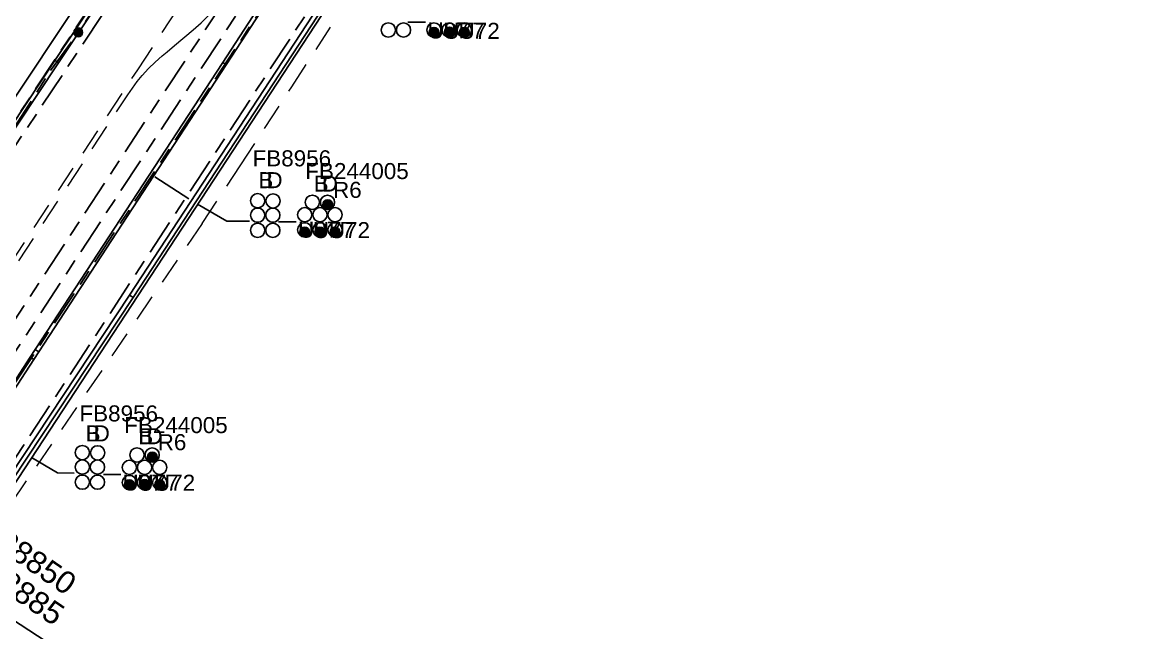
# Model space of a CAD drawing. Header units: metres. Extents: x 314728 to 315901, y 6265229 to 6266735.
# Drawn here: x 315121.7 to 315245.5, y 6265855 to 6265923.6 of the extents above; entities that cross this region are included whole.
import ezdxf
from ezdxf.enums import TextEntityAlignment as Align

# ---------------------------------------------------------------- set-up
doc = ezdxf.new("R2010")
doc.units = ezdxf.units.M
doc.linetypes.add('Cable Exist UG', pattern=[8.2, 4, -1.2, 1.8, -1.2])
doc.linetypes.add('Dash', pattern=[5, 3, -2])
doc.layers.get('0').update_dxf_attribs({"color": 6})
for name, color, linetype, lineweight in [('Cadastre Developer_SP_EXT', 250, 'Continuous', 5), ('Cadastre Land Parcels_SP_EXT', 250, 'Continuous', 5), ('Cadastre Roads_SP_EXT', 250, 'Continuous', 5)]:
    doc.layers.add(name, color=color, linetype=linetype, lineweight=lineweight)
for name, color, linetype in [('Duct_SP_EXT', 7, 'Continuous'), ('Equip_LV_EXT', 7, 'Continuous'), ('Equip_SP_SL_EXT', 7, 'Continuous'), ('Mains_HV_EXT', 7, 'Continuous'), ('Mains_LV_EXT', 7, 'Continuous'), ('Mains_SL_EXT', 7, 'Continuous'), ('SupportsUG_SP_LV_SL_EXT', 7, 'Continuous')]:
    doc.layers.add(name, color=color, linetype=linetype)
doc.styles.add('COLUMN_LABEL', font='arial.ttf')
doc.styles.add('iecARIAL', font='arial.ttf', dxfattribs={"height": 2})
doc.styles.add('POLE_LABEL', font='arial.ttf')
doc.styles.get("Standard").update_dxf_attribs({"font": 'arial.ttf'})

# ---------------------------------------------------------------- blocks, each defined once
blk = doc.blocks.new('COLUMN_EXT')
blk.add_hatch(color=256).paths.add_polyline_path([(-1.49, 1.48), (-1.49, -1.49), (1.48, -1.49), (1.48, 1.48)])
blk.add_lwpolyline([(-1.49, -1.49), (1.48, -1.49), (1.48, 1.48), (-1.49, 1.48)], close=True)
for tag, height, style, flags, p in [('ASSET_NUM', 2.5, 'COLUMN_LABEL', 8, (2, 2)), ('STRUCTURE_PLANT_NUMBER', 0.2, 'POLE_LABEL', 9, (1.81, 0.03)), ('STREET_CODE', 0.2, 'COLUMN_LABEL', 9, (1.81, -0.2))]:
    blk.add_attdef(tag, text='', height=height, dxfattribs=dict(style=style, flags=flags)).set_placement(p, align=Align.MIDDLE_LEFT)
at = {"flags": 9}
for tag, p in [('COLUMN_TYPE', (1.81, -0.4)), ('OWNED_BY', (1.81, -0.6)), ('STATE', (1.81, -0.8)), ('USAGE', (1.81, -1)), ('LEGEND', (1.81, -1.2)), ('STREETNAME', (1.81, -1.6)), ('SUBURB', (1.81, -1.8)), ('LOCATION', (1.81, -1.4)), ('NOTES', (1.81, -2))]:
    blk.add_attdef(tag, text='', height=0.2, dxfattribs=at).set_placement(p, align=Align.MIDDLE_LEFT)
at = {"flags": 1}
blk.add_attdef('Z', (1.81, -2.35), '', height=0.2, dxfattribs=at)
blk = doc.blocks.new('DUCT_EXT')
blk.add_circle((0, 0.8), 0.8)
at = {"flags": 1}
blk.add_attdef('Z', (0, 0), '', height=0.2, dxfattribs=at)
at = {"flags": 9}
for tag, p in [('DUCT_CODE', (0, 0)), ('XSECT_TYPE', (0, -0.2)), ('STATE', (0, -0.6)), ('FB_REFERENCE', (0, -0.4)), ('NOTES', (0, -0.8))]:
    blk.add_attdef(tag, text='', height=0.2, dxfattribs=at).set_placement(p, align=Align.MIDDLE_LEFT)
blk = doc.blocks.new('SL_LANTERN_EXT')
at = {"lineweight": 40}
for p, q in [((0, 1.97), (0, 6.47)), ((-1.46, 5.68), (-1.06, 5.28)), ((1.46, 5.68), (1.06, 5.28)), ((-2.25, 4.22), (2.25, 4.22)), ((-1.46, 2.76), (-1.06, 3.16)), ((0, 0), (0, 2.72)), ((1.46, 2.76), (1.06, 3.16))]:
    blk.add_line(p, q, dxfattribs=at)
blk.add_circle((0, 4.22), 1.5, dxfattribs=at)
at = {"style": 'iecARIAL', "flags": 8}
blk.add_attdef('ASSET_NUM', (1.5, 1.5), '', height=2.5, dxfattribs=at)
for tag, p, height, flags in [('CONSTRUCTED_VOLTAGE', (0.98, -0.65), 0.2, 9), ('CONTROL_TYPE', (0.98, -0.85), 0.2, 9), ('LANTERN_PURPOSE', (0.98, -1.05), 0.2, 9), ('LANTERN_TYPE', (0.98, -1.25), 0.2, 9), ('LNUMBER', (2.18, -3.25), 2.5, 8), ('OPERATING_VOLTAGE', (0.98, -1.65), 0.2, 9), ('ORIENTATION', (0.98, -1.85), 0.2, 9), ('OWNED_BY', (0.98, -2.05), 0.2, 9), ('STATE', (0.98, -2.25), 0.2, 9), ('NO_PHASES', (0.98, -1.45), 0.2, 9), ('USAGE', (0.98, -2.45), 0.2, 9), ('CEXIST', (0.98, -2.65), 0.2, 9), ('CNEW', (0.98, -2.85), 0.2, 9), ('CNUMBER', (0.98, -3.05), 0.2, 9), ('CREMOVE', (0.98, -3.25), 0.2, 9), ('CREPLACE', (0.98, -3.45), 0.2, 9), ('LKINGHEIGHT', (0.98, -3.65), 0.2, 9), ('LBRACKET', (0.98, -3.85), 0.2, 9), ('LBRACKETVOCAB', (0.98, -4.05), 0.2, 9), ('LCATEGORY', (0.98, -4.25), 0.2, 9), ('LCHARGE1', (0.98, -4.45), 0.2, 9), ('LCHARGE1PERCENT', (0.98, -4.65), 0.2, 9), ('LCHARGE2', (0.98, -4.85), 0.2, 9), ('LCHARGE2PERCENT', (0.98, -5.05), 0.2, 9), ('LCHARGE3', (0.98, -5.25), 0.2, 9), ('LCHARGE3PERCENT', (0.98, -5.45), 0.2, 9), ('LEXIST', (0.98, -5.65), 0.2, 9), ('LLAMP', (0.98, -5.85), 0.2, 9), ('LLAMPVOCAB', (0.98, -6.05), 0.2, 9), ('LMAST', (0.98, -6.25), 0.2, 9), ('LMASTVOCAB', (0.98, -6.45), 0.2, 9), ('LNEW', (0.98, -6.65), 0.2, 9), ('LANTNUMBER', (0.98, -6.85), 0.2, 9), ('LOUTREACH', (0.98, -7.25), 0.2, 9), ('LOUTREACHVOCAB', (0.98, -7.45), 0.2, 9), ('LRATECODE', (0.98, -7.65), 0.2, 9), ('LREMOVE', (0.98, -7.85), 0.2, 9), ('LREPLACE', (0.98, -8.05), 0.2, 9), ('LTYPE', (0.98, -8.25), 0.2, 9), ('LTYPEVOCAB', (0.98, -8.45), 0.2, 9), ('LEGEND', (0.98, -8.65), 0.2, 9), ('LOCATION', (0.98, -8.85), 0.2, 9), ('STREETNAME', (0.98, -9.25), 0.2, 9), ('SUBURB', (0.98, -9.45), 0.2, 1), ('NOTES', (0.98, -9.05), 0.2, 9)]:
    blk.add_attdef(tag, p, '', height=height, dxfattribs=dict(flags=flags))
blk = doc.blocks.new('CABLE_LARGE_EXT')
h = blk.add_hatch(color=256)
edge = h.paths.add_edge_path()
edge.add_arc((0, 0.55), 0.55, 0, 360)
blk.add_circle((0, 0.55), 0.55)
at = {"flags": 1}
blk.add_attdef('Z', (0, 0), '', height=0.2, dxfattribs=at)
at = {"flags": 9}
for tag, p in [('COND_CODE', (0, 0)), ('STATE', (0, -0.4)), ('XSECT_SIZE', (0, -0.6)), ('FB_REFERENCE', (0, -0.2)), ('NOTES', (0, -0.8))]:
    blk.add_attdef(tag, text='', height=0.2, dxfattribs=at).set_placement(p, align=Align.MIDDLE_LEFT)
blk = doc.blocks.new('CONNECTOR_NODE_EXT')
h = blk.add_hatch(color=256)
edge = h.paths.add_edge_path()
edge.add_arc((0, 0), 0.5, 0, 360)
blk.add_circle((0, 0), 0.5)
at = {"flags": 1}
blk.add_attdef('Z', (0, 0), '', height=0.2, dxfattribs=at)
at = {"flags": 9}
for tag, p in [('CONNECTOR_TYPE', (0, 0)), ('CONSTRUCTED_VOLTAGE', (0, -0.2)), ('OPERATING_VOLTAGE', (0, -0.6)), ('ORIENTATION', (0, -0.8)), ('SUBTYPE', (0, -1)), ('NO_PHASES', (0, -0.4)), ('USAGE', (0, -1.2)), ('NOTES', (0, -1.4))]:
    blk.add_attdef(tag, text='', height=0.2, dxfattribs=at).set_placement(p, align=Align.MIDDLE_LEFT)

msp = doc.modelspace()

# ---------------------------------------------------------------- linework, layer by layer
at = {"layer": 'Cadastre Developer_SP_EXT', "linetype": 'Dash'}
for points in [[(315102.13, 6265867.49), (315102.04, 6265867.39), (315101.91, 6265867.35), (315101.78, 6265867.37), (315101.66, 6265867.44), (315101.6, 6265867.56), (315101.58, 6265867.69), (315101.63, 6265867.82), (315106.59, 6265875.39), (315112.07, 6265883.76), (315117.55, 6265892.13), (315123.03, 6265900.49), (315128.51, 6265908.86), (315133.98, 6265917.23), (315134.63, 6265918.21), (315139.46, 6265925.6), (315140.1, 6265926.58), (315140.62, 6265927.36)], [(315102.13, 6265867.49), (315107.61, 6265875.85), (315113.09, 6265884.22), (315118.57, 6265892.59), (315124.05, 6265900.95), (315129.52, 6265909.32), (315133.51, 6265915.41), (315134.03, 6265916.16), (315134.57, 6265916.88), (315135.15, 6265917.58), (315135.85, 6265918.34), (315136.59, 6265919.07), (315137.37, 6265919.76), (315137.92, 6265920.22), (315138.75, 6265920.92), (315140.86, 6265922.7), (315141.73, 6265923.47), (315142.55, 6265924.3), (315143.32, 6265925.17), (315143.54, 6265925.44)], [(315151.9, 6265916.29), (315156.76, 6265923.78)], [(315146.11, 6265907.43), (315151.9, 6265916.29)], [(315141.87, 6265900.97), (315146.11, 6265907.43)], [(315141.87, 6265900.97), (315114.29, 6265860.55)]]:
    msp.add_lwpolyline(points, dxfattribs=at)
at = {"layer": 'Cadastre Land Parcels_SP_EXT', "linetype": 'Continuous'}
for points in [[(315242.95, 6266051.86), (315228.88, 6266031.08), (315228.45, 6266030.97), (315228.03, 6266030.86), (315227.61, 6266030.74), (315227.2, 6266030.61), (315226.78, 6266030.48), (315226.37, 6266030.34), (315225.96, 6266030.19), (315225.55, 6266030.03), (315225.15, 6266029.87), (315224.74, 6266029.7), (315224.34, 6266029.52), (315223.95, 6266029.34), (315116.22, 6265864.74)], [(315117.52, 6265858.51), (315168.19, 6265825.34)]]:
    msp.add_lwpolyline(points, dxfattribs=at)
msp.add_lwpolyline([(315135.87, 6265937.74), (315122.23, 6265946.46), (315079.52, 6265881.98), (315092.99, 6265873.16), (315135.87, 6265937.74)], close=True, dxfattribs=at)
at = {"layer": 'Cadastre Roads_SP_EXT', "linetype": 'Continuous'}
msp.add_lwpolyline([(315116.22, 6265864.74), (315223.95, 6266029.34), (315224.34, 6266029.52), (315224.74, 6266029.7), (315225.15, 6266029.87), (315225.55, 6266030.03), (315225.96, 6266030.19), (315226.37, 6266030.34), (315226.78, 6266030.48), (315227.2, 6266030.61), (315227.61, 6266030.74), (315228.03, 6266030.86), (315228.45, 6266030.97), (315228.88, 6266031.08), (315242.95, 6266051.86), (315219.79, 6266064.39), (315203.37, 6266039.66), (315186.37, 6266013.94), (315169.41, 6265988.33), (315155.61, 6265967.5), (315154.83, 6265966.29), (315135.87, 6265937.74), (315092.99, 6265873.16)], dxfattribs=at)
msp.add_lwpolyline([(315160.59, 6265819.12), (315168.19, 6265825.34), (315117.52, 6265858.51), (315105.7, 6265841.87), (315134.48, 6265823.06), (315151.65, 6265811.8), (315160.59, 6265819.12)], close=True, dxfattribs=at)
at = {"layer": 'Duct_SP_EXT'}
for p, q in [((315163.12, 6265937.86), (315133.71, 6265892.92)), ((315137.09, 6265936.93), (315125.35, 6265919.25)), ((315137.49, 6265936.67), (315125.75, 6265918.99)), ((315163.52, 6265937.6), (315134.11, 6265892.66)), ((315150.9, 6265929.38), (315144.16, 6265919.04)), ((315151.3, 6265929.12), (315144.56, 6265918.78)), ((315125.35, 6265919.25), (315114.75, 6265903.28)), ((315125.35, 6265919.25), (315125.55, 6265919.12)), ((315125.75, 6265918.99), (315115.15, 6265903.01)), ((315144.16, 6265919.04), (315123.15, 6265886.81)), ((315144.56, 6265918.78), (315123.56, 6265886.55)), ((315125.75, 6265918.99), (315125.55, 6265919.12)), ((315144.16, 6265919.04), (315144.36, 6265918.91)), ((315144.56, 6265918.78), (315144.36, 6265918.91)), ((315133.71, 6265892.92), (315114.76, 6265864.25)), ((315134.11, 6265892.66), (315115.17, 6265863.99)), ((315133.71, 6265892.92), (315133.91, 6265892.79)), ((315134.11, 6265892.66), (315133.91, 6265892.79)), ((315122.59, 6265885.95), (315110.98, 6265868.13)), ((315123, 6265885.69), (315111.38, 6265867.87)), ((315123.15, 6265886.81), (315122.59, 6265885.95)), ((315122.59, 6265885.95), (315122.79, 6265885.82)), ((315122.59, 6265885.95), (315122.79, 6265885.82)), ((315123, 6265885.69), (315122.79, 6265885.82)), ((315123, 6265885.69), (315122.79, 6265885.82)), ((315123.56, 6265886.55), (315123, 6265885.69)), ((315123.15, 6265886.81), (315123.35, 6265886.68)), ((315123.56, 6265886.55), (315123.35, 6265886.68))]:
    msp.add_line(p, q, dxfattribs=at)
for points in [[(315166.9, 6265923.56), (315164.93, 6265923.56)], [(315140.38, 6265903.71), (315136.54, 6265906.2)], [(315147.15, 6265901.22), (315144.64, 6265901.2), (315141.34, 6265903.14)], [(315152.41, 6265901.13), (315150.43, 6265901.13)], [(315127.49, 6265872.95), (315125.63, 6265872.96), (315122.73, 6265874.69)], [(315132.75, 6265872.77), (315130.78, 6265872.77)]]:
    msp.add_lwpolyline(points, dxfattribs=at)
at = {"layer": 'Mains_HV_EXT', "linetype": 'Cable Exist UG'}
for points in [[(315243.38, 6266093.51), (315235.9, 6266082.25), (315221.94, 6266058.59), (315221.94, 6266058.59), (315207.54, 6266036.9), (315190.54, 6266011.18), (315173.52, 6265985.44), (315180.39, 6265980.89), (315180.39, 6265980.89), (315114.34, 6265880.22), (315101.92, 6265861.3), (315104.32, 6265859.63), (315104.32, 6265859.63), (315107.17, 6265857.54), (315109.57, 6265855.78), (315109.57, 6265855.78), (315104.05, 6265846.51), (315099.04, 6265843.63), (315097.2, 6265840.84), (315094.84, 6265837.25), (315081.78, 6265816.84)], [(315114.76, 6265877.22), (315209.97, 6266022.33), (315214.53, 6266028.18), (315219.96, 6266033.51), (315224.69, 6266035.35), (315239.39, 6266051.94), (315252.71, 6266071.69), (315257.23, 6266078.32), (315266.1, 6266092.39), (315297.36, 6266071.83), (315293.97, 6266051.41), (315298.46, 6266048.66), (315300.4, 6266049.2)], [(315065.93, 6265874.06), (315087.66, 6265859.58), (315168.95, 6265982.07), (315159.46, 6265989.19), (315160.72, 6265992.82)], [(315158.1, 6265781.58), (315149.99, 6265787.44), (315163.7, 6265808.52), (315107.77, 6265845.3), (315115.01, 6265856.79), (315107.28, 6265862.36), (315159.53, 6265941.8), (315166.58, 6265937.29), (315164.25, 6265933.56), (315175.69, 6265926.75), (315177.97, 6265930.24), (315176.4, 6265931.44)]]:
    msp.add_lwpolyline(points, dxfattribs=at)
at = {"layer": 'Mains_LV_EXT', "linetype": 'Cable Exist UG'}
for points in [[(315164.38, 6265987.73), (315171.81, 6265982.86), (315167.64, 6265976.58), (315164.47, 6265977.24), (315127.96, 6265922.41)], [(315062.75, 6265872.41), (315064.59, 6265871.24), (315085.29, 6265857.84), (315095, 6265872.58), (315114.22, 6265901.53), (315115.66, 6265901.28), (315116.86, 6265903.01), (315116.13, 6265904.4), (315124.86, 6265918.11), (315127.96, 6265922.41)]]:
    msp.add_lwpolyline(points, dxfattribs=at)
at = {"layer": 'Mains_SL_EXT', "linetype": 'Cable Exist UG'}
for points in [[(315167.52, 6265981.82), (315166.12, 6265980.94), (315115.83, 6265904.95), (315115.13, 6265902.9)], [(315161.35, 6265937.36), (315160.66, 6265935.38), (315114.74, 6265865.2), (315115.07, 6265863.61)]]:
    msp.add_lwpolyline(points, dxfattribs=at)

# ---------------------------------------------------------------- block references
at = {"layer": 'Duct_SP_EXT'}
for name, p in [('DUCT_EXT', (315162.73, 6265921.87)), ('DUCT_EXT', (315164.43, 6265921.87)), ('DUCT_EXT', (315167.85, 6265921.87)), ('CABLE_LARGE_EXT', (315167.85, 6265921.87)), ('DUCT_EXT', (315169.55, 6265921.87)), ('DUCT_EXT', (315171.25, 6265921.87)), ('CABLE_LARGE_EXT', (315171.25, 6265921.87)), ('DUCT_EXT', (315148.08, 6265902.71)), ('DUCT_EXT', (315149.81, 6265902.69)), ('DUCT_EXT', (315154.21, 6265902.54)), ('DUCT_EXT', (315155.91, 6265902.54)), ('CABLE_LARGE_EXT', (315155.94, 6265902.51)), ('DUCT_EXT', (315148.08, 6265901.09)), ('DUCT_EXT', (315149.78, 6265901.09)), ('DUCT_EXT', (315153.36, 6265901.14)), ('DUCT_EXT', (315155.06, 6265901.14)), ('DUCT_EXT', (315156.76, 6265901.14)), ('DUCT_EXT', (315148.08, 6265899.39)), ('DUCT_EXT', (315149.78, 6265899.39)), ('DUCT_EXT', (315153.36, 6265899.44)), ('CABLE_LARGE_EXT', (315153.36, 6265899.44)), ('DUCT_EXT', (315155.06, 6265899.44)), ('DUCT_EXT', (315156.76, 6265899.44)), ('CABLE_LARGE_EXT', (315156.76, 6265899.44)), ('DUCT_EXT', (315128.42, 6265874.44)), ('DUCT_EXT', (315130.14, 6265874.41)), ('DUCT_EXT', (315134.55, 6265874.18)), ('DUCT_EXT', (315136.25, 6265874.18)), ('CABLE_LARGE_EXT', (315136.28, 6265874.19)), ('DUCT_EXT', (315128.42, 6265872.82)), ('DUCT_EXT', (315130.12, 6265872.82)), ('DUCT_EXT', (315133.7, 6265872.78)), ('DUCT_EXT', (315135.4, 6265872.78)), ('DUCT_EXT', (315137.1, 6265872.78)), ('DUCT_EXT', (315128.42, 6265871.12)), ('DUCT_EXT', (315130.12, 6265871.12)), ('DUCT_EXT', (315133.7, 6265871.08)), ('CABLE_LARGE_EXT', (315133.7, 6265871.08)), ('DUCT_EXT', (315135.4, 6265871.08)), ('DUCT_EXT', (315137.1, 6265871.08)), ('CABLE_LARGE_EXT', (315137.1, 6265871.08))]:
    msp.add_blockref(name, p, dxfattribs=at)
for p, rotation in [((315169.58, 6265921.9), 0.1299295192851983), ((315155.06, 6265899.44), 0.1299295192851983), ((315135.41, 6265871.11), 0.02848669249036108)]:
    msp.add_blockref('CABLE_LARGE_EXT', p, dxfattribs=dict(at, rotation=rotation))
at = {"layer": 'Equip_LV_EXT'}
msp.add_blockref('CONNECTOR_NODE_EXT', (315127.96, 6265922.41), dxfattribs=at)
at = {"layer": 'Equip_SP_SL_EXT'}
ref = msp.add_blockref('SL_LANTERN_EXT', (315115.07, 6265863.61), dxfattribs=at)
ref.add_attrib('ASSET_NUM', '128850', dxfattribs={"layer": '0', "height": 2.5, "rotation": 325.5384, "style": 'iecARIAL'}).set_placement((315116.57, 6265865.11), align=Align.BOTTOM_LEFT)
at = {"layer": 'SupportsUG_SP_LV_SL_EXT'}
ref = msp.add_blockref('COLUMN_EXT', (315115.07, 6265863.61), dxfattribs=dict(at, rotation=14.02911326940446))
ref.add_attrib('ASSET_NUM', '258885', dxfattribs={"layer": '0', "height": 2.5, "rotation": 325.5839, "style": 'COLUMN_LABEL'}).set_placement((315117.07, 6265864.36), align=Align.TOP_LEFT)

# ---------------------------------------------------------------- texts
at = {"layer": 'Duct_SP_EXT'}
for s, p in [('U97', (315167.14, 6265921.72)), ('U77', (315168.9, 6265921.69)), ('U72', (315170.61, 6265921.68)), ('FB8956', (315147.51, 6265907.37)), ('FB244005', (315153.42, 6265905.94)), ('B', (315148.16, 6265904.92)), ('D', (315149.06, 6265904.92)), ('B', (315154.36, 6265904.54)), ('D', (315155.26, 6265904.54)), ('R6', (315156.53, 6265903.83)), ('U97', (315152.61, 6265899.36)), ('U77', (315154.27, 6265899.32)), ('U72', (315156.06, 6265899.31)), ('FB8956', (315128.1, 6265878.74)), ('B', (315128.79, 6265876.5)), ('D', (315129.69, 6265876.5)), ('FB244005', (315133.12, 6265877.43)), ('B', (315134.7, 6265876.18)), ('D', (315135.6, 6265876.18)), ('R6', (315136.87, 6265875.51)), ('U97', (315132.92, 6265870.98)), ('U77', (315134.6, 6265870.96)), ('U72', (315136.46, 6265870.96))]:
    msp.add_text(s, height=1.8, dxfattribs=at).set_placement(p)

doc.saveas('drawing.dxf')
